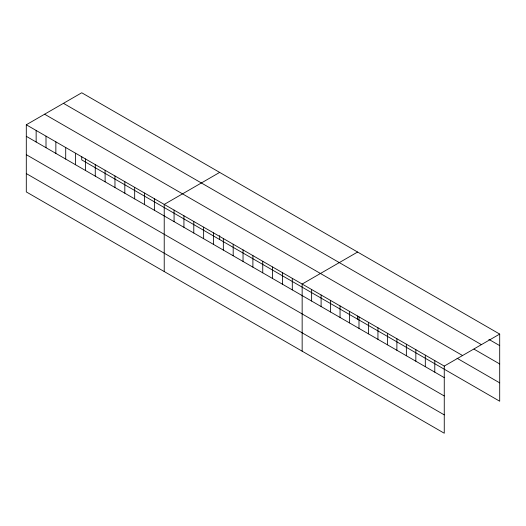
<?xml version="1.0" encoding="UTF-8"?>
<svg xmlns="http://www.w3.org/2000/svg" width="526" height="526" viewBox="0 0 526 526"><rect width="100%" height="100%" fill="white"/><g stroke="black" fill="none" stroke-linecap="round" stroke-linejoin="round"><path stroke-width="0.79" d="M444.26 395.973L444.26 366.089L26.3 124.78L26.3 191.918L444.26 433.227L444.26 395.973L26.3 154.67M81.74 156.722L81.74 159.911L499.7 401.22L499.7 334.082L81.74 92.773L26.3 124.78M219.671 172.403L164.224 204.417L164.224 271.548M357.595 252.039L302.154 284.047L302.154 351.184M444.26 366.089L499.7 334.082M488.871 339.369L499.7 345.621M63.449 103.339L481.402 344.642M473.985 349.119L499.7 363.966M44.598 114.221L462.551 355.523M457.068 358.259L499.7 382.869M26.3 136.319L444.26 377.629M26.3 173.573L444.26 414.876M434.785 360.619L434.785 372.158M425.31 355.149L425.31 366.688M415.836 349.678L415.836 361.217M406.361 344.214L406.361 355.747M396.887 338.744L396.887 350.283M387.419 333.274L387.419 344.813M377.944 327.803L377.944 339.342M368.47 322.333L368.47 333.872M358.995 316.862L358.995 328.402M357.595 315.981L357.595 319.17M349.52 311.392L349.52 322.931M340.046 305.922L340.046 317.461M330.571 300.451L330.571 311.99M321.103 294.987L321.103 306.526M311.629 289.517L311.629 301.056M292.298 278.359L292.298 289.898M282.449 272.672L282.449 284.211M272.599 266.984L272.599 278.524M262.744 261.29L262.744 272.83M252.894 255.603L252.894 267.142M243.038 249.916L243.038 261.455M233.189 244.228L233.189 255.767M223.34 238.541L223.34 250.08M219.671 235.556L219.671 239.54M213.484 232.854L213.484 244.393M203.634 227.166L203.634 238.705M193.785 221.479L193.785 233.018M183.929 215.791L183.929 227.331M174.08 210.104L174.08 221.643M154.374 198.729L154.374 210.268M144.525 193.035L144.525 204.575M134.669 187.348L134.669 198.887M124.82 181.661L124.82 193.2M114.964 175.973L114.964 187.512M105.115 170.286L105.115 181.825M95.265 164.599L95.265 176.138M85.409 158.911L85.409 170.45M75.56 153.224L75.56 164.763M65.711 147.536L65.711 159.076M55.855 141.849L55.855 153.388M46.005 136.162L46.005 147.701M36.149 130.474L36.149 142.013"/></g></svg>
